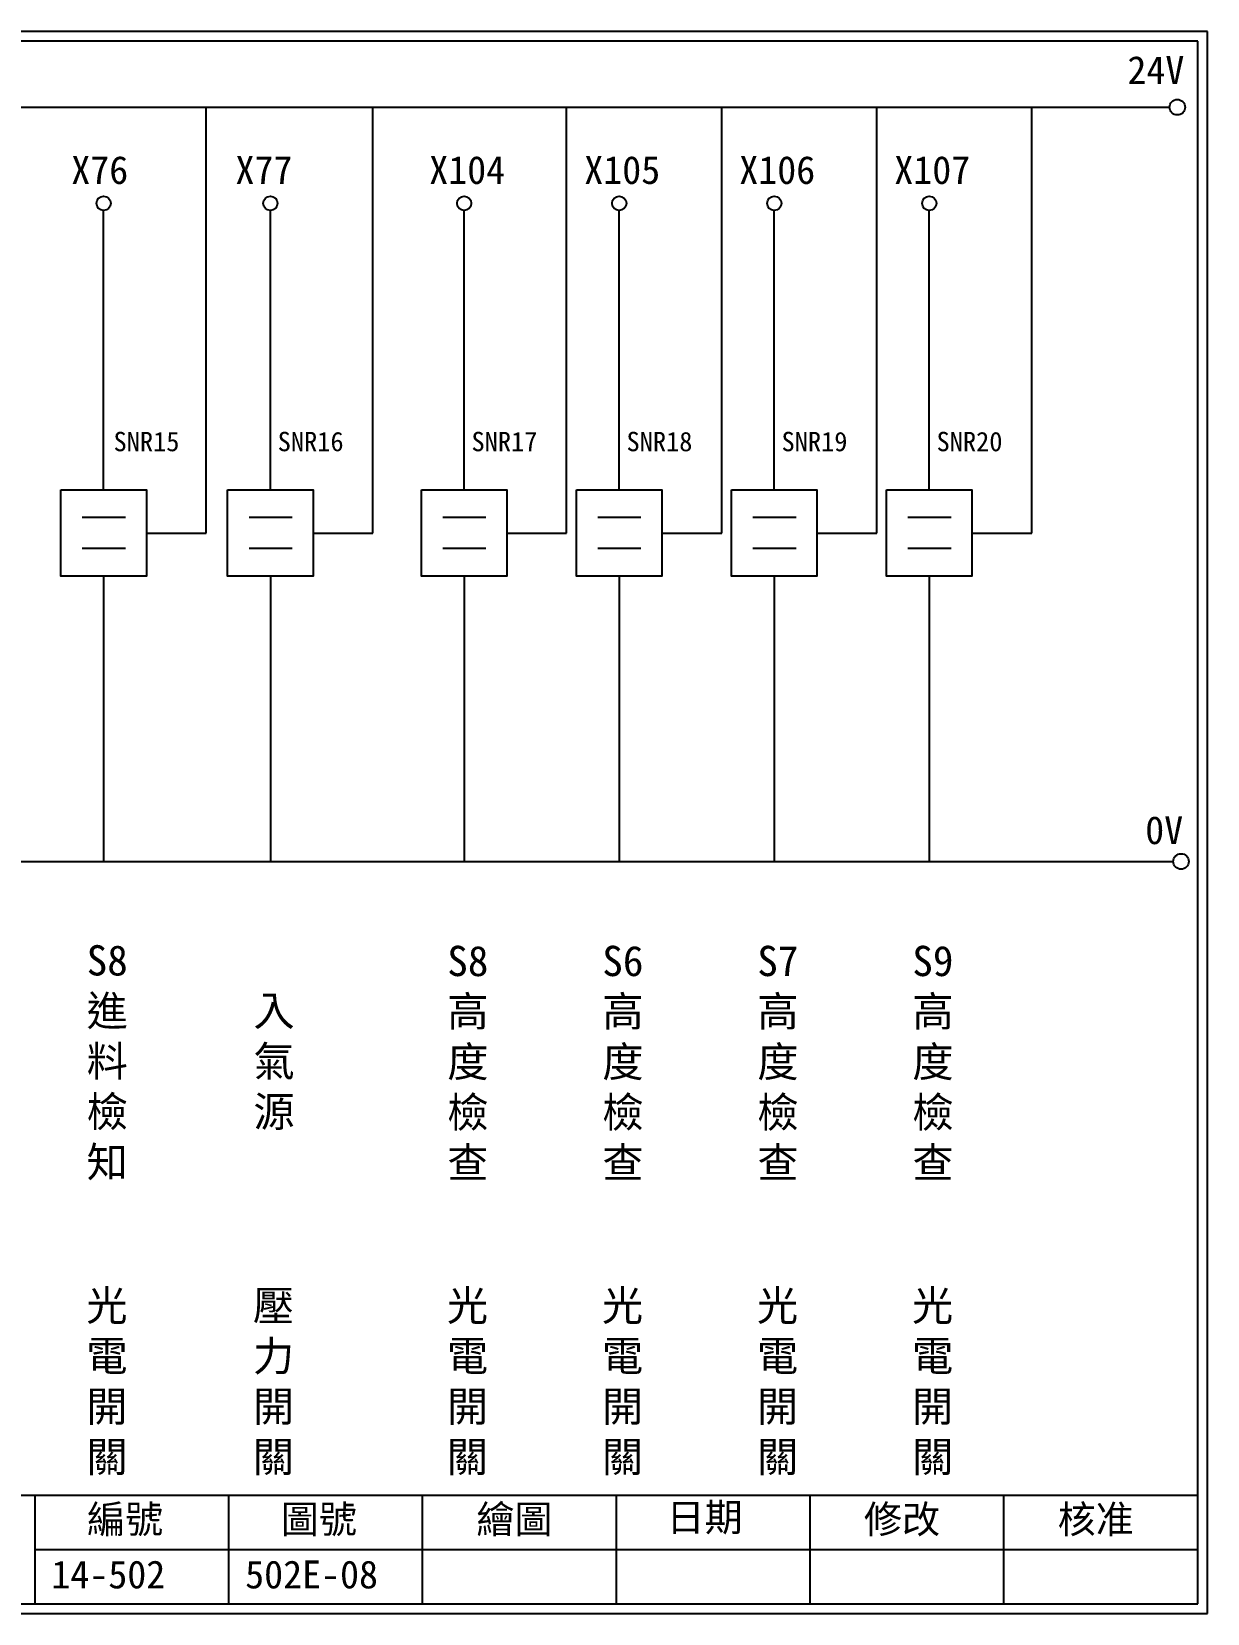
# Model space of a CAD drawing. Extents: x 325 to 612, y 3 to 207.
# Drawn here: x 460.6 to 612.3, y 3 to 207 of the extents above; entities that cross this region are included whole.
import ezdxf

# ---------------------------------------------------------------- set-up
doc = ezdxf.new("R2010")
doc.units = 0
doc.layers.get('0').update_dxf_attribs({"linetype": 'CONTINUOUS'})
doc.layers.add('圖框層', color=7, linetype='CONTINUOUS')
doc.layers.add('標尺寸層', color=3, linetype='CONTINUOUS')
doc.styles.add('CNS', font='romanc.shx', dxfattribs={"bigfont": 'chineset.shx'})
doc.styles.add('STSL', font='kaiu.ttf')

msp = doc.modelspace()

# ---------------------------------------------------------------- linework, layer by layer
for p, q in [((483.15, 142.31), (483.15, 197.22)), ((504.66, 142.31), (504.66, 197.22)), ((529.66, 142.31), (529.66, 197.22)), ((549.66, 142.31), (549.66, 197.22)), ((569.66, 142.31), (569.66, 197.22)), ((589.66, 142.31), (589.66, 197.22)), ((469.92, 147.89), (469.92, 183.91)), ((491.44, 147.89), (491.44, 183.91)), ((516.44, 147.89), (516.44, 183.91)), ((536.44, 147.89), (536.44, 183.91)), ((556.44, 147.89), (556.44, 183.91)), ((576.44, 147.89), (576.44, 183.91)), ((475.44, 142.31), (483.15, 142.31)), ((496.95, 142.31), (504.66, 142.31)), ((521.95, 142.31), (529.66, 142.31)), ((541.95, 142.31), (549.66, 142.31)), ((561.95, 142.31), (569.66, 142.31)), ((581.95, 142.31), (589.66, 142.31)), ((469.92, 136.73), (469.92, 99.96)), ((491.44, 136.73), (491.44, 99.96)), ((516.44, 136.73), (516.44, 99.96)), ((536.44, 136.73), (536.44, 99.96)), ((556.44, 136.73), (556.44, 99.96)), ((576.44, 136.73), (576.44, 99.96))]:
    msp.add_line(p, q)
for points in [[(464.41, 147.89), (475.44, 147.89), (475.44, 136.73), (464.41, 136.73)], [(485.92, 147.89), (496.95, 147.89), (496.95, 136.73), (485.92, 136.73)], [(510.92, 147.89), (521.95, 147.89), (521.95, 136.73), (510.92, 136.73)], [(530.92, 147.89), (541.95, 147.89), (541.95, 136.73), (530.92, 136.73)], [(550.92, 147.89), (561.95, 147.89), (561.95, 136.73), (550.92, 136.73)], [(570.92, 147.89), (581.95, 147.89), (581.95, 136.73), (570.92, 136.73)]]:
    msp.add_lwpolyline(points, close=True)
for centre in [(608.44, 197.22), (608.92, 99.96)]:
    msp.add_circle(centre, 1)
at = {"layer": '圖框層', "color": 7}
for p, q in [((612.32, 206.97), (325.32, 206.97)), ((612.32, 3), (612.32, 206.97)), ((611.07, 205.72), (326.57, 205.72)), ((611.07, 4.25), (611.07, 205.72)), ((326.57, 18.25), (611.07, 18.25)), ((461.07, 4.25), (461.07, 18.25)), ((486.07, 4.25), (486.07, 18.25)), ((511.07, 4.25), (511.07, 18.25)), ((536.07, 4.25), (536.07, 18.25)), ((561.07, 4.25), (561.07, 18.25)), ((586.07, 4.25), (586.07, 18.25)), ((461.07, 11.25), (611.07, 11.25)), ((326.57, 4.25), (611.07, 4.25)), ((325.32, 3), (612.32, 3))]:
    msp.add_line(p, q, dxfattribs=at)
at = {"layer": '標尺寸層', "color": 7}
for p, q in [((329.84, 197.22), (607.44, 197.22)), ((467.16, 144.34), (472.73, 144.34)), ((488.68, 144.34), (494.25, 144.34)), ((513.68, 144.34), (519.25, 144.34)), ((533.68, 144.34), (539.25, 144.34)), ((553.68, 144.34), (559.25, 144.34)), ((573.68, 144.34), (579.25, 144.34)), ((467.16, 140.37), (472.73, 140.37)), ((488.68, 140.37), (494.25, 140.37)), ((513.68, 140.37), (519.25, 140.37)), ((533.68, 140.37), (539.25, 140.37)), ((553.68, 140.37), (559.25, 140.37)), ((573.68, 140.37), (579.25, 140.37)), ((330.05, 99.96), (607.92, 99.96))]:
    msp.add_line(p, q, dxfattribs=at)
for centre in [(469.92, 184.83), (491.44, 184.83), (516.44, 184.83), (536.44, 184.83), (556.44, 184.83), (576.44, 184.83)]:
    msp.add_circle(centre, 0.92, dxfattribs=at)

# ---------------------------------------------------------------- texts
at = {"layer": '圖框層', "color": 4, "style": 'STSL'}
for s, height, p in [('24V', 3.6, (602, 200.22)), ('X76', 3.6, (465.75, 187.33)), ('X77', 3.6, (486.93, 187.33)), ('X104', 3.6, (511.93, 187.33)), ('X105', 3.6, (531.93, 187.33)), ('X106', 3.6, (551.93, 187.33)), ('X107', 3.6, (571.93, 187.33)), ('SNR15', 2.5, (471.2, 152.86)), ('SNR16', 2.5, (492.38, 152.86)), ('SNR17', 2.5, (517.38, 152.86)), ('SNR18', 2.5, (537.38, 152.86)), ('SNR19', 2.5, (557.38, 152.86)), ('SNR20', 2.5, (577.38, 152.86)), ('0V', 3.6, (604.3, 102.2)), ('編號', 3.6, (467.78, 13.34)), ('圖號', 3.6, (492.78, 13.34)), ('繪圖', 3.6, (518.01, 13.34)), ('日期', 3.6, (542.54, 13.59)), ('修改', 3.6, (568.01, 13.34)), ('核准', 3.6, (593.01, 13.34)), ('14-502', 3.6, (463.18, 6.22)), ('502E-08', 3.6, (488.18, 6.22))]:
    msp.add_text(s, height=height, dxfattribs=at).set_placement(p)
at = {"layer": '標尺寸層', "color": 7, "char_height": 3.9, "width": 4.9608, "attachment_point": 5, "style": 'CNS'}
for s, insert in [('{\\fDFKai-SB|b0|i0|c136|p65;S8進料檢知}', (470.39, 74)), ('{\\fDFKai-SB|b0|i0|c136|p65;S8高度檢查}', (516.91, 74)), ('{\\fDFKai-SB|b0|i0|c136|p65;S6高度檢查}', (536.91, 74)), ('{\\fDFKai-SB|b0|i0|c136|p65;S7高度檢查}', (556.91, 74)), ('{\\fDFKai-SB|b0|i0|c136|p65;S9高度檢查}', (576.91, 74)), ('{\\fDFKai-SB|b0|i0|c136|p65;入氣源}', (491.91, 74)), ('{\\fDFKai-SB|b0|i0|c136|p65;光電開關}', (470.35, 32.72)), ('{\\fDFKai-SB|b0|i0|c136|p65;壓力開關}', (491.84, 32.72)), ('{\\fDFKai-SB|b0|i0|c136|p65;光電開關}', (516.87, 32.72)), ('{\\fDFKai-SB|b0|i0|c136|p65;光電開關}', (536.87, 32.72)), ('{\\fDFKai-SB|b0|i0|c136|p65;光電開關}', (556.87, 32.72)), ('{\\fDFKai-SB|b0|i0|c136|p65;光電開關}', (576.87, 32.72))]:
    msp.add_mtext(s, dxfattribs=dict(at, insert=insert))

doc.saveas('drawing.dxf')
